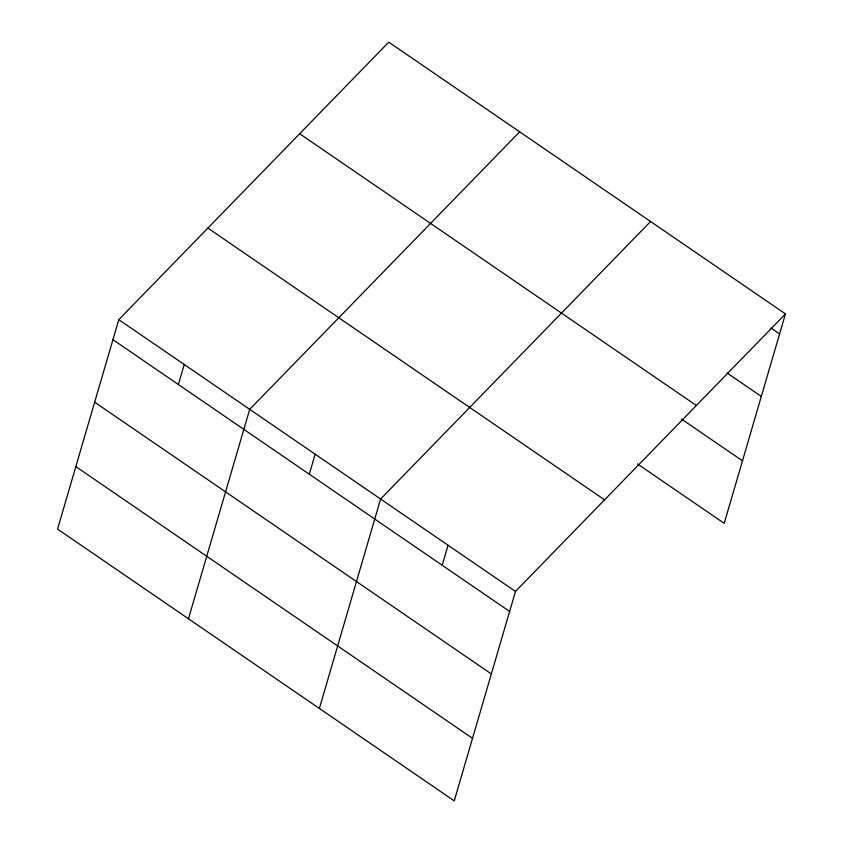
<?xml version="1.0" encoding="UTF-8"?>
<svg xmlns="http://www.w3.org/2000/svg" width="843" height="843" viewBox="0 0 843 843"><rect width="100%" height="100%" fill="white"/><g stroke="black" fill="none" stroke-linecap="round" stroke-linejoin="round"><path stroke-width="1.26" d="M118.789 319.666L57.556 529.088L454.24 800.85L515.484 591.428L785.444 313.912L388.76 42.15L118.789 319.666L515.484 591.428M178.389 384.524L184.248 364.503M188.463 618.773L249.697 409.35L519.667 131.835M309.297 474.209L315.156 454.187M319.371 708.447L380.604 499.024L650.575 221.509M442.196 565.242L448.044 545.231M785.444 313.912L724.211 523.334L637.498 463.935M771.029 328.064L779.596 333.933M727.066 372.964L761.313 396.431M299.665 133.731L696.36 405.494M681.471 419.034L742.483 460.826M207.884 228.084L604.568 499.846M112.941 339.687L509.625 611.449M94.658 402.185L491.353 673.947M75.828 466.59L472.523 738.342"/></g></svg>
